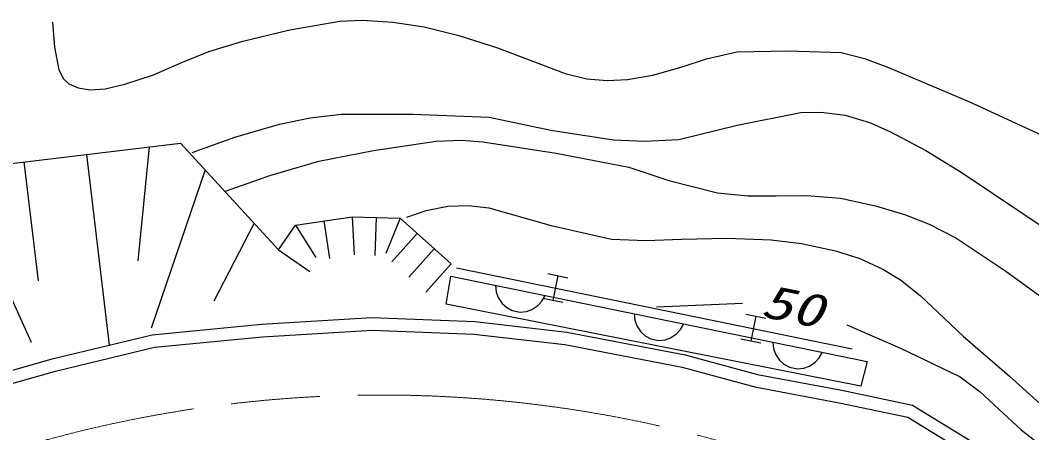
# Model space of a CAD drawing. Units: millimetres, scale not verified. Extents: x 40000 to 680000, y 20000 to 380000.
# Drawn here: x 393597 to 433453, y 312415 to 328665 of the extents above; entities that cross this region are included whole.
import ezdxf
from ezdxf.enums import TextEntityAlignment as Align

# ---------------------------------------------------------------- set-up
doc = ezdxf.new("R2010")
doc.units = ezdxf.units.MM
doc.header["$LTSCALE"] = 1000
doc.linetypes.add('CHAIN', pattern=[18.5, 12, -1.5, 3.5, -1.5])
doc.layers.add('M-BGD', color=7, linetype='Continuous', lineweight=25)
doc.layers.add('M-BMK', color=2, linetype='CHAIN', lineweight=13)
doc.styles.add('ＭＳ ゴシック', font='')
doc.styles.get('ＭＳ ゴシック').set_extended_font_data('MS Gothic')

msp = doc.modelspace()

# ---------------------------------------------------------------- linework, layer by layer
at = {"layer": 'M-BGD'}
for p, q in [((392509, 322936), (399913, 323819)), ((398679, 323672), (398233, 319188)), ((399913, 323819), (403778, 319615)), ((396211, 323378), (397107, 315871)), ((393743, 323083), (394302, 318401)), ((400879, 322768), (398751, 316537)), ((391305, 321991), (394028, 315989)), ((404449, 320590), (406673, 320925)), ((406673, 320925), (408562, 320864)), ((406673, 320925), (406761, 319427)), ((407617, 320894), (407569, 319395)), ((408562, 320864), (408004, 319471)), ((408562, 320864), (410573, 319066)), ((402812, 320666), (401219, 317604)), ((403778, 319615), (404449, 320590)), ((404449, 320590), (405244, 319318)), ((405561, 320757), (405784, 319274)), ((409232, 320265), (408233, 319146)), ((409903, 319665), (408903, 318547)), ((403778, 319615), (405014, 318765)), ((410573, 319066), (409573, 317948)), ((410782, 318914), (426382, 315715)), ((410386, 317482), (410569, 318579)), ((410569, 318579), (426961, 315227)), ((414391, 318684), (415175, 318524)), ((414783, 318604), (414582, 317624)), ((412321, 318220), (412352, 317969)), ((412352, 317969), (412429, 317749)), ((412429, 317749), (412585, 317513)), ((414154, 317601), (414281, 317820)), ((414974, 317544), (414190, 317705)), ((426717, 314252), (410386, 317482)), ((412585, 317513), (412757, 317356)), ((412757, 317356), (412976, 317229)), ((413541, 317195), (413761, 317273)), ((413761, 317273), (413997, 317429)), ((413997, 317429), (414154, 317601)), ((418666, 317381), (422054, 317521)), ((403107, 316698), (407456, 316960)), ((407456, 316960), (411503, 316802)), ((412976, 317229), (413289, 317165)), ((413289, 317165), (413541, 317195)), ((417785, 317103), (417816, 316852)), ((422191, 317085), (422975, 316924)), ((422583, 317004), (422382, 316025)), ((398799, 316278), (403107, 316698)), ((403146, 316199), (407461, 316459)), ((407461, 316459), (411465, 316303)), ((411503, 316802), (415128, 316382)), ((417816, 316852), (417893, 316632)), ((417893, 316632), (418049, 316396)), ((419461, 316312), (419618, 316484)), ((419618, 316484), (419745, 316703)), ((394856, 315331), (398799, 316278)), ((398882, 315783), (403146, 316199)), ((411465, 316303), (415052, 315887)), ((415128, 316382), (419793, 315491)), ((418049, 316396), (418221, 316238)), ((418221, 316238), (418440, 316112)), ((418440, 316112), (418754, 316048)), ((418754, 316048), (419005, 316078)), ((419005, 316078), (419225, 316156)), ((419225, 316156), (419461, 316312)), ((422774, 315944), (421990, 316105)), ((394983, 314847), (398882, 315783)), ((415052, 315887), (419680, 315003)), ((423249, 315986), (423280, 315735)), ((423280, 315735), (423357, 315515)), ((389750, 313872), (394856, 315331)), ((419793, 315491), (422651, 314711)), ((423357, 315515), (423513, 315279)), ((423513, 315279), (423685, 315121)), ((424925, 315194), (425082, 315366)), ((425082, 315366), (425209, 315585)), ((419680, 315003), (422539, 314224)), ((423685, 315121), (423904, 314995)), ((423904, 314995), (424218, 314931)), ((424218, 314931), (424469, 314961)), ((424469, 314961), (424689, 315039)), ((424689, 315039), (424925, 315194)), ((426961, 315227), (426717, 314252)), ((389888, 313392), (394983, 314847)), ((422651, 314711), (425970, 314089)), ((422539, 314224), (425867, 313600)), ((425970, 314089), (428758, 313499)), ((425867, 313600), (428571, 313028)), ((428758, 313499), (432930, 310954)), ((428571, 313028), (432662, 310532))]:
    msp.add_line(p, q, dxfattribs=at)
for points in [[(394873, 328587), (394947, 327600), (395119, 326715), (395299, 326361), (395513, 326163), (395885, 325999), (396349, 325926), (396949, 325968), (397713, 326145), (398848, 326518), (399988, 327010), (401029, 327434), (402365, 327845), (404219, 328286), (406189, 328629), (407074, 328665), (408275, 328595), (409511, 328402), (410872, 328069), (412406, 327582), (414133, 326916), (415069, 326561), (415916, 326358), (416717, 326294), (417521, 326335), (418517, 326500), (419675, 326823), (420635, 327148), (421835, 327426), (423841, 327463), (425942, 327390), (426863, 327157), (427803, 326802), (430996, 325445), (434333, 323911)], [(400365, 323449), (402057, 324062), (403811, 324576), (405017, 324823), (406237, 324966), (409085, 324965), (412068, 324846), (414504, 324335), (416970, 323957), (418197, 323904), (419549, 323963), (421844, 324532), (424355, 325035), (425160, 325049), (426104, 324927), (427060, 324632), (427866, 324281), (429285, 323534), (430671, 322683), (434375, 320202)], [(401686, 321932), (403435, 322549), (405356, 323109), (407514, 323534), (409985, 323899), (410979, 323940), (411825, 323870), (414713, 323433), (417573, 322876), (419151, 322358), (421065, 321860), (422261, 321746), (423378, 321742), (424578, 321756), (425920, 321651), (427293, 321358), (428483, 321003), (429413, 320638), (430460, 320092), (432434, 318782), (434534, 317260)], [(408830, 320905), (409585, 321173), (410449, 321346), (411255, 321365), (412059, 321274), (414511, 320576), (416900, 320038), (418248, 319985), (419654, 320040), (421452, 320081), (423188, 320020), (424380, 319875), (425715, 319586), (426676, 319275), (427589, 318862), (428276, 318444), (429056, 317826), (430754, 316216), (432569, 314646), (434194, 313188)], [(426163, 316672), (428287, 315753), (430627, 314612), (431415, 314024), (432152, 313347), (433032, 312525), (434046, 311737), (435372, 310839), (436718, 309803), (437875, 308695), (438839, 307634), (439709, 306615)]]:
    msp.add_lwpolyline(points, dxfattribs=at)
at = {"layer": 'M-BMK'}
msp.add_arc((407809, 263902), 50000, 56.0968, 105.9352, dxfattribs=at)

# ---------------------------------------------------------------- texts
at = {"layer": 'M-BGD', "style": 'ＭＳ ゴシック', "oblique": 15, "width": 1.35}
msp.add_text('50', height=1320, rotation=348.7, dxfattribs=at).set_placement((422656, 316616), align=Align.BOTTOM_LEFT)

doc.saveas('drawing.dxf')
